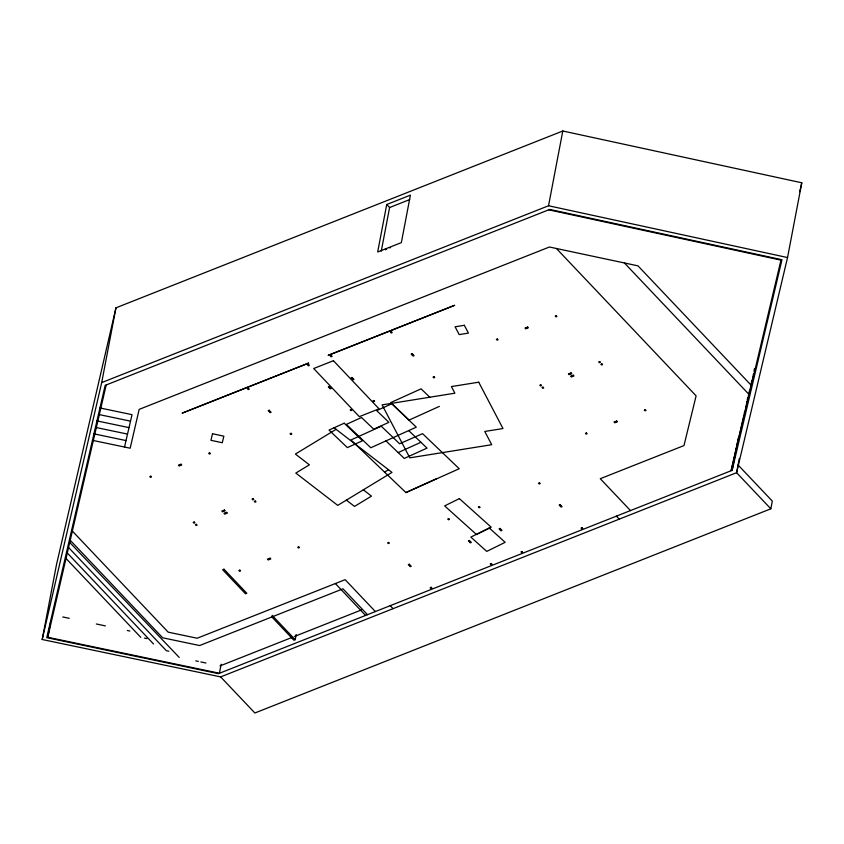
<?xml version="1.0" encoding="UTF-8"?>
<svg xmlns="http://www.w3.org/2000/svg" width="844" height="844" viewBox="0 0 844 844"><rect width="100%" height="100%" fill="white"/><g stroke="black" fill="none" stroke-linecap="round" stroke-linejoin="round"><path stroke-width="1.27" d="M42.2 639.499L56.464 564.731L115.955 307.838L562.8 130.999L801.8 182.789L787.536 257.557L736.601 472.703L220.653 676.899L42.2 639.499L101.691 382.606L115.955 307.838M221.149 664.228L219.429 673.248L47.76 637.262L50.461 623.083M271.673 616.785L293.881 640.216L295.2 639.689L296.181 634.509M386.731 204.522L377.679 251.987L401.354 242.618L410.406 195.143L386.731 204.522L389.59 207.529L381.266 251.143M101.691 382.606L548.537 205.757L562.8 130.999M732.117 470.34L781.966 259.741L549.739 209.417L105.183 385.36L46.747 637.663L218.48 673.66L732.117 470.34L738.268 438.12M744.102 414.33L744.598 411.756M744.651 413.518L747.003 401.311L746.856 401.944M747.256 400.024L747.742 397.461M746.972 403.727L749.419 390.867M751.835 380.422L749.134 394.559L624.402 262.959M753.513 373.829L751.308 385.402L637.99 265.86L549.433 247.007L139.165 409.382L130.166 448.217L92.45 440.325M754.009 371.254L754.494 368.691M739.312 458.524L736.601 472.703L770.825 508.805L254.877 713.001L220.653 676.899M770.825 508.805L772.302 501.093L738.078 464.991M47.76 637.262L106.196 384.959M124.522 447.035L132.023 414.668L99.951 407.958M743.796 415.617L731.104 470.741L780.964 260.142L548.727 209.818M799.679 191.757L801.8 182.789M389.369 247.703L390.54 247.693M336.091 429.343L295.4 454.061L309.379 464.833L295.811 473.073L337.737 505.377L391.996 472.408L334.076 427.781M384.558 472.112L388.493 469.718M439.386 406.375L409.055 420.112L390.73 402.577L421.061 388.841L429.818 397.218M398.168 452.584L420.924 442.277M405.932 492.569L459.22 468.726L422.559 433.658L399.602 443.754L381.277 426.22L350.946 439.956L405.932 492.569L436.253 478.833M389.59 207.529L409.709 199.564M219.957 665.948L292.013 637.431M294.461 636.46L361.633 609.874M98.453 414.436L130.525 421.145M96.954 420.903L129.026 427.623M95.456 427.38L127.518 434.09M93.948 433.848L126.02 440.568M62.772 616.964L69.229 618.314M96.332 623.99L105.363 625.889M127.307 630.479L129.881 631.027M144.451 638.085L146.919 638.602M168.842 651.22L166.373 650.703L68.332 547.271M195.745 660.873L198.298 661.411M200.84 661.939L205.936 663.004M548.537 205.757L787.536 257.557M386.657 249.497L385.465 248.663L385.497 249.856M363.321 489.826L371.476 496.114L354.522 506.411L346.367 500.133M408.696 430.588L427.032 448.122L404.276 458.429L385.951 440.895M69.641 542.344L179.181 657.402M556.418 248.495L696.11 395.857L683.978 445.579L600.263 478.706L630.5 510.599M616.405 516.138L619.264 519.144M390.213 605.654L393.061 608.661M375.38 611.562L345.154 579.67L197.179 638.233L168.178 632.156L71.624 530.296M367.488 614.685L342.97 588.817L199.638 645.544L162.66 637.79L69.482 539.495M335.363 583.552L365.589 615.445M272.106 615.329L295.2 639.689M66.94 552.62L153.566 644.014M65.547 557.968L140.758 637.315M212.509 433.753L210.937 440.315L222.278 442.731L223.85 436.169L212.509 433.753M459.368 498.614L444.64 505.894L476.491 534.505L491.219 527.226L459.368 498.614M489.246 528.006L470.836 537.101L486.756 551.406L505.176 542.312L489.246 528.006M344.194 423.203L329.033 430.071L347.359 447.605L362.53 440.737L344.194 423.203M361.517 417.506L346.356 424.374L370.79 447.763L416.282 427.159L391.848 403.77L376.688 410.638L388.905 422.327L373.734 429.195L361.517 417.506M308.577 363.12L182.304 413.096L308.577 363.12M454.578 305.338L328.305 355.313L454.578 305.338M248.526 388.44L247.535 388.831L248.252 389.58L249.233 389.189L248.526 388.44M308.619 364.65L307.638 365.041L308.345 365.8L309.337 365.41L308.619 364.65M331.386 355.641L330.405 356.031L331.122 356.78L332.103 356.39L331.386 355.641M391.489 331.861L390.498 332.251L391.215 333L392.196 332.61L391.489 331.861M333.422 360.704L313.694 368.512L359.322 416.651L379.051 408.834L333.422 360.704M269.204 410.247L268.213 410.638L268.93 411.397L269.911 411.007L269.204 410.247M329.297 386.468L328.316 386.858L329.023 387.607L330.015 387.217L329.297 386.468M352.064 377.458L351.083 377.848L351.79 378.597L352.781 378.207L352.064 377.458M412.167 353.668L411.176 354.058L411.893 354.818L412.874 354.427L412.167 353.668M270.386 411.503L269.405 411.893L270.112 412.642L271.103 412.252L270.386 411.503M330.489 387.723L329.498 388.113L330.215 388.862L331.196 388.472L330.489 387.723M353.256 378.713L352.264 379.104L352.982 379.853L353.963 379.462L353.256 378.713M413.349 354.923L412.368 355.313L413.075 356.062L414.066 355.672L413.349 354.923M150.781 476.195L149.789 476.586L150.506 477.335L151.487 476.944L150.781 476.195M179.392 464.865L178.4 465.255L179.118 466.015L180.099 465.624L179.392 464.865M181.027 464.221L180.046 464.611L180.753 465.361L181.745 464.97L181.027 464.221M209.639 452.89L208.658 453.281L209.365 454.04L210.356 453.65L209.639 452.89M497.369 339.024L496.377 339.415L497.095 340.164L498.076 339.773L497.369 339.024M525.981 327.704L524.989 328.094L525.707 328.843L526.688 328.453L525.981 327.704M527.616 327.05L526.635 327.44L527.342 328.189L528.333 327.799L527.616 327.05M556.228 315.73L555.246 316.12L555.953 316.869L556.945 316.479L556.228 315.73M291.064 433.32L290.083 433.711L290.79 434.46L291.781 434.069L291.064 433.32M351.167 409.53L350.176 409.92L350.893 410.669L351.874 410.279L351.167 409.53M373.934 400.52L372.942 400.911L373.66 401.66L374.641 401.269L373.934 400.52M434.027 376.74L433.046 377.131L433.753 377.88L434.744 377.49L434.027 376.74M194.215 522.014L193.223 522.404L193.941 523.153L194.922 522.763L194.215 522.014M222.816 510.694L221.835 511.084L222.552 511.833L223.533 511.443L222.816 510.694M224.462 510.04L223.481 510.43L224.188 511.179L225.179 510.789L224.462 510.04M253.073 498.72L252.092 499.11L252.799 499.859L253.791 499.469L253.073 498.72M540.804 384.843L539.812 385.233L540.529 385.982L541.51 385.592L540.804 384.843M569.405 373.523L568.423 373.913L569.141 374.662L570.122 374.272L569.405 373.523M571.05 372.869L570.069 373.259L570.776 374.019L571.768 373.628L571.05 372.869M599.662 361.548L598.681 361.939L599.388 362.688L600.379 362.298L599.662 361.548M196.409 524.324L195.418 524.715L196.135 525.474L197.127 525.084L196.409 524.324M225.021 513.004L224.029 513.395L224.747 514.154L225.728 513.753L225.021 513.004M226.656 512.361L225.675 512.751L226.392 513.5L227.374 513.11L226.656 512.361M255.268 501.03L254.287 501.42L254.993 502.18L255.985 501.79L255.268 501.03M542.998 387.164L542.006 387.554L542.724 388.303L543.715 387.913L542.998 387.164M571.61 375.844L570.618 376.234L571.335 376.983L572.316 376.593L571.61 375.844M573.245 375.19L572.264 375.58L572.981 376.329L573.962 375.939L573.245 375.19M601.856 363.869L600.875 364.26L601.582 365.009L602.574 364.619L601.856 363.869M224.008 569.215L222.689 569.742L245.498 593.807L246.817 593.29L224.008 569.215M239.844 570.154L238.852 570.544L239.569 571.293L240.551 570.903L239.844 570.154M268.455 558.823L267.464 559.213L268.181 559.973L269.162 559.583L268.455 558.823M270.091 558.179L269.109 558.57L269.816 559.319L270.808 558.928L270.091 558.179M298.702 546.859L297.721 547.25L298.428 547.999L299.42 547.608L298.702 546.859M586.432 432.983L585.441 433.373L586.158 434.122L587.139 433.732L586.432 432.983M615.044 421.662L614.052 422.053L614.77 422.802L615.751 422.411L615.044 421.662M616.679 421.008L615.698 421.399L616.405 422.148L617.397 421.757L616.679 421.008M645.291 409.688L644.31 410.078L645.016 410.828L646.008 410.437L645.291 409.688M388.62 542.439L387.628 542.829L388.346 543.578L389.327 543.188L388.62 542.439M448.713 518.649L447.721 519.039L448.438 519.788L449.43 519.398L448.713 518.649M479.392 506.622L478.4 507.012L479.118 507.761L480.099 507.371L479.392 506.622M539.485 482.831L538.504 483.222L539.211 483.981L540.202 483.591L539.485 482.831M409.287 564.246L408.306 564.636L409.013 565.385L410.005 564.995L409.287 564.246M469.391 540.466L468.399 540.856L469.116 541.605L470.097 541.215L469.391 540.466M500.07 528.428L499.078 528.819L499.796 529.578L500.777 529.188L500.07 528.428M560.163 504.649L559.182 505.039L559.889 505.788L560.88 505.398L560.163 504.649M410.479 565.501L409.488 565.891L410.205 566.64L411.197 566.25L410.479 565.501M470.572 541.711L469.591 542.101L470.298 542.861L471.29 542.47L470.572 541.711M501.252 529.684L500.27 530.074L500.977 530.823L501.969 530.433L501.252 529.684M561.355 505.904L560.363 506.294L561.081 507.044L562.062 506.653L561.355 505.904M431.157 587.308L430.166 587.698L430.883 588.458L431.864 588.068L431.157 587.308M491.25 563.528L490.269 563.919L490.976 564.668L491.968 564.277L491.25 563.528M521.93 551.501L520.948 551.892L521.655 552.641L522.647 552.25L521.93 551.501M582.033 527.711L581.041 528.101L581.759 528.861L582.74 528.471L582.033 527.711M464.337 325.299L455.095 326.776L459.189 334.593L468.42 333.106L464.337 325.299M478.717 382.195L451.413 386.573L454.884 393.198L382.089 404.877L409.825 457.838L491.714 444.704L484.783 431.463L502.982 428.541L478.717 382.195"/></g></svg>
